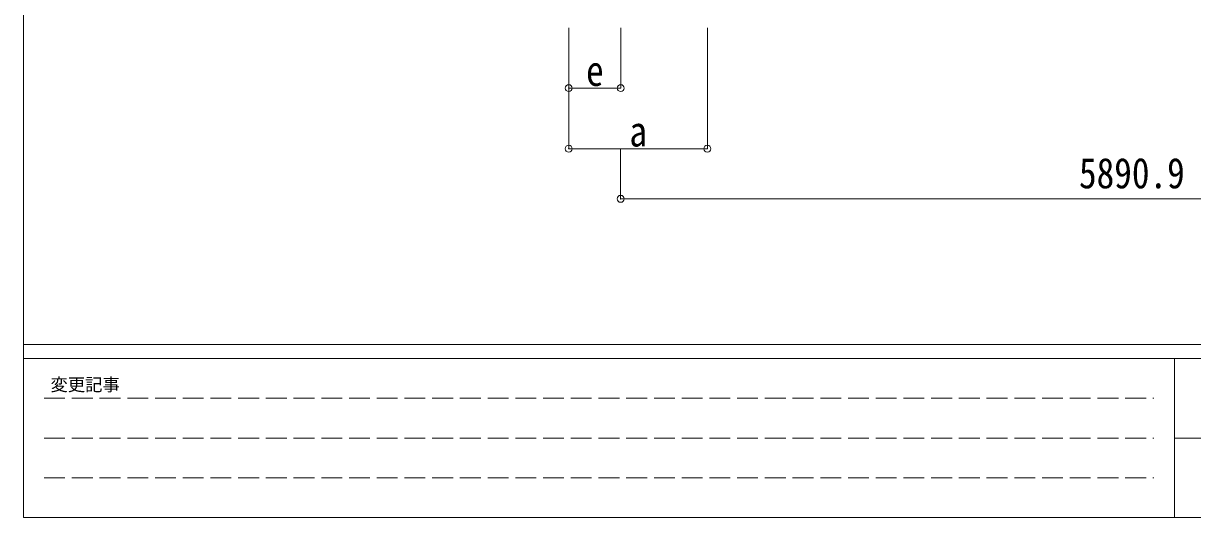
# Model space of a CAD drawing. Units: millimetres at full size, sheet at 1:40; details may follow other scales. Extents: x -11243 to 11243, y -7760 to 7760.
# Drawn here: x -11243 to -4494, y -7760 to -4903 of the extents above; entities that cross this region are included whole.
import ezdxf
from ezdxf.enums import TextEntityAlignment as Align

# ---------------------------------------------------------------- set-up
doc = ezdxf.new("R2010")
doc.units = ezdxf.units.MM
doc.header["$LTSCALE"] = 40
doc.header["$PDMODE"] = 32
doc.header["$PDSIZE"] = 40
doc.linetypes.add('DASHED3', pattern=[4, 3, -1])
for name, color, linetype, lineweight in [('0-3_ELV2', 4, 'Continuous', 9), ('0-6_OTH_LINE', 6, 'Continuous', 9), ('F-0_240', 7, 'Continuous', 9)]:
    doc.layers.add(name, color=color, linetype=linetype, lineweight=lineweight)
doc.styles.add('ＭＳ ゴシック', font='')
doc.styles.get('ＭＳ ゴシック').set_extended_font_data('MS Gothic')

msp = doc.modelspace()

# ---------------------------------------------------------------- linework, layer by layer
at = {"layer": '0-3_ELV2', "color": 6}
for q in [(-7795.35, -5627.72), (-1904.45, -5917.51)]:
    msp.add_line((-7795.35, -5917.51), q, dxfattribs=at)
msp.add_point((-7795.35, -5917.51), dxfattribs=at)
at = {"layer": '0-6_OTH_LINE'}
for p, q in [((-8095, -5277.72), (-8095, -4928.72)), ((-8095, -5627.72), (-8095, -4928.72)), ((-7795, -5277.72), (-7795, -4928.72)), ((-7295, -5627.72), (-7295, -4928.72)), ((-8095, -5277.72), (-7795, -5277.72)), ((-8095, -5627.72), (-7295, -5627.72))]:
    msp.add_line(p, q, dxfattribs=at)
for p in [(-8095, -5277.72), (-7795, -5277.72), (-8095, -5627.72), (-7295, -5627.72)]:
    msp.add_point(p, dxfattribs=at)
at = {"layer": 'F-0_240', "color": 5}
for p, q in [((-11242.74, 7760), (-11242.74, -7760)), ((-11242.74, -6760), (10677.26, -6760)), ((-11242.74, -6840), (7121.58, -6840)), ((-4598.42, -6840), (-4598.42, -7760)), ((-4598.42, -7300), (3601.58, -7300)), ((-11242.74, -7760), (10677.26, -7760))]:
    msp.add_line(p, q, dxfattribs=at)
at = {"layer": 'F-0_240', "color": 4, "linetype": 'DASHED3'}
for p, q in [((-11122.75, -7070), (-4718.42, -7070)), ((-11122.75, -7300), (-4718.42, -7300)), ((-11122.75, -7530), (-4718.42, -7530))]:
    msp.add_line(p, q, dxfattribs=at)

# ---------------------------------------------------------------- texts
at = {"layer": '0-3_ELV2', "color": 7, "style": 'ＭＳ ゴシック', "width": 0.85}
msp.add_text('5890.9', height=176, dxfattribs=at).set_placement((-5149.9, -5909.51), align=Align.BOTTOM_LEFT)
at = {"layer": '0-6_OTH_LINE', "color": 7, "style": 'ＭＳ ゴシック', "width": 0.85}
for s, p in [('e', (-7995, -5317.72)), ('a', (-7745, -5667.72))]:
    msp.add_text(s, height=176, dxfattribs=at).set_placement(p, align=Align.BOTTOM_LEFT)
at = {"layer": 'F-0_240', "style": 'ＭＳ ゴシック'}
msp.add_text('変更記事', height=73.31, dxfattribs=at).set_placement((-11086.44, -7050), align=Align.BOTTOM_LEFT)

doc.saveas('drawing.dxf')
